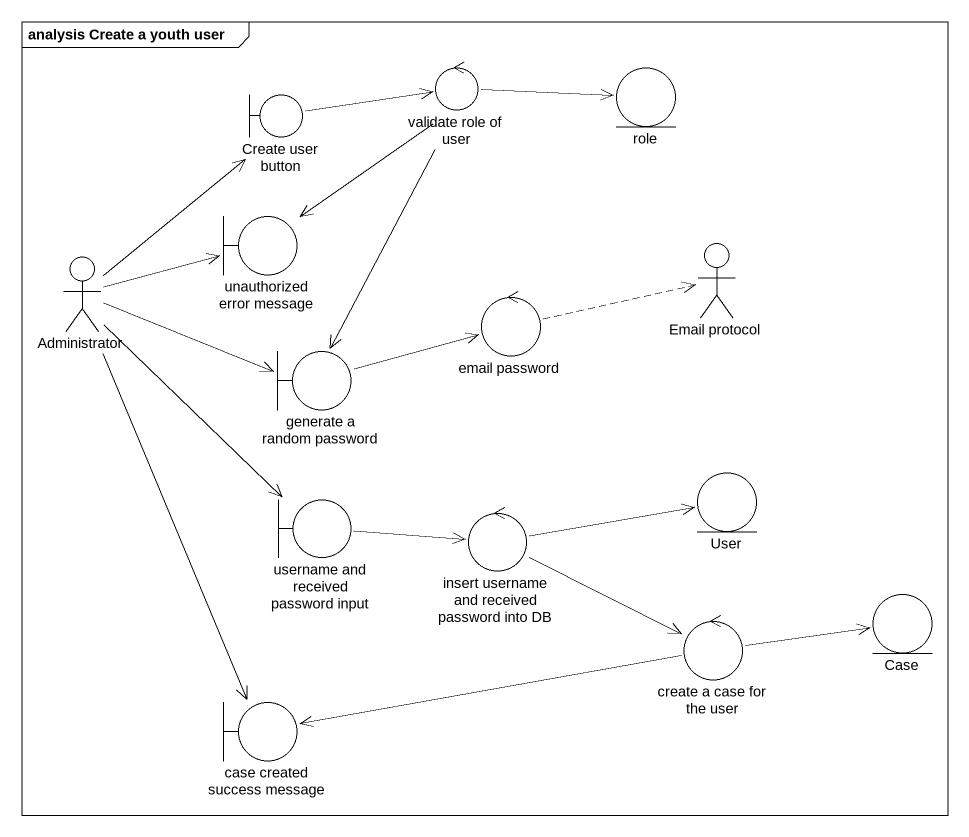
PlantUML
@startuml
mainframe analysis Create a youth user
boundary "Create user button" as Create_user_button
control "validate role of user" as validate_role_of_user
entity role
boundary "unauthorized error message" as unauthorized_error_message
actor "Email protocol" as Email_protocol
actor Administrator
control "email password" as email_password
boundary "generate a random password" as generate_a_random_password
entity User
boundary "username and received password input" as username_and_received
control "insert username and received password into DB" as insert_username_and
entity Case
control "create a case for the user" as create_a_case_for_the_user
boundary "case created success message" as case_created_success_message
Create_user_button -right-> validate_role_of_user
validate_role_of_user -right-> role
validate_role_of_user --> unauthorized_error_message
validate_role_of_user --> generate_a_random_password
Administrator -up-> Create_user_button
Administrator -right-> unauthorized_error_message
Administrator -right-> generate_a_random_password
Administrator --> username_and_received
Administrator --> case_created_success_message
email_password .right.> Email_protocol
generate_a_random_password -right-> email_password
username_and_received -right-> insert_username_and
insert_username_and -right-> User
insert_username_and -right-> create_a_case_for_the_user
create_a_case_for_the_user -right-> Case
create_a_case_for_the_user -left-> case_created_success_message
@enduml
